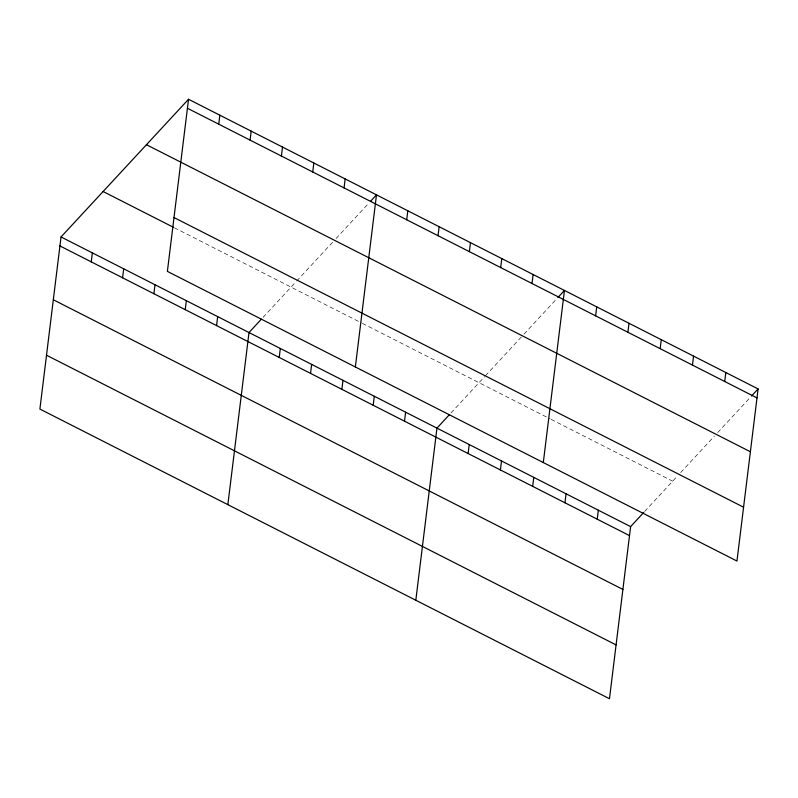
<?xml version="1.0" encoding="UTF-8"?>
<svg xmlns="http://www.w3.org/2000/svg" width="798" height="798" viewBox="0 0 798 798"><rect width="100%" height="100%" fill="white"/><g stroke="black" fill="none" stroke-linecap="round" stroke-linejoin="round"><path stroke-width="0.6" stroke-dasharray="3.99 2.99" d="M263.021 317.404L295.878 281.903M296.686 281.036L333.614 241.166M336.058 238.512L369.055 202.872M450.98 412.985L484.645 376.626M485.443 375.758L521.573 336.756M524.027 334.103L557.024 298.462M644.634 511.478L677.492 475.987M680.704 472.516L714.419 436.107M717.681 432.586L750.679 396.955M174.403 227.779L361.285 322.821M362.362 323.37L550.031 418.81M551.109 419.359L672.684 481.184"/><path stroke-width="1.2" d="M188.528 99.271L167.39 271.38L736.963 561.044L758.1 388.935L188.528 99.271L61.037 236.956L39.9 409.065L609.473 698.729L630.61 526.62L643.806 512.366M91.251 261.874L92.359 252.886M122.583 277.804L123.69 268.816M153.914 293.734L155.012 284.746M185.236 309.664L186.343 300.686M218.752 124.179L219.849 115.201M216.567 325.594L217.664 316.616M250.073 140.119L251.18 131.131M227.859 504.655L248.996 332.547L261.365 319.18M281.405 156.049L282.502 147.061M279.22 357.464L280.317 348.477M312.726 171.979L313.833 162.992M310.542 373.394L311.649 364.407M344.058 187.909L345.155 178.922M341.873 389.324L342.97 380.337M355.349 366.97L376.486 194.862L370.711 201.096M373.195 405.254L374.302 396.267M406.711 219.769L407.808 210.792M404.526 421.184L405.623 412.207M438.032 235.709L439.139 226.722M415.818 600.246L436.955 428.137L449.324 414.77M469.364 251.639L470.461 242.652M468.127 453.533L469.224 444.546M500.685 267.569L501.792 258.582M500.406 469.942L501.503 460.965M532.017 283.499L533.114 274.512M532.675 486.361L533.782 477.374M543.308 462.561L564.445 290.452L557.842 297.574M564.954 502.78L566.051 493.792M595.617 315.848L596.724 306.861M597.233 519.189L598.33 510.211M627.896 332.257L628.994 323.28M660.165 348.676L661.273 339.689M692.445 365.085L693.552 356.108M724.724 381.504L725.821 372.516M751.497 396.057L758.1 388.935M187.42 108.249L756.993 397.913M146.453 144.707L750.389 451.748M174.004 217.545L743.576 507.209M103.102 191.52L173.316 227.231M61.037 236.956L630.61 526.62M59.93 245.934L629.502 535.608M53.316 299.769L622.899 589.433M46.513 355.23L616.086 644.904"/></g></svg>
